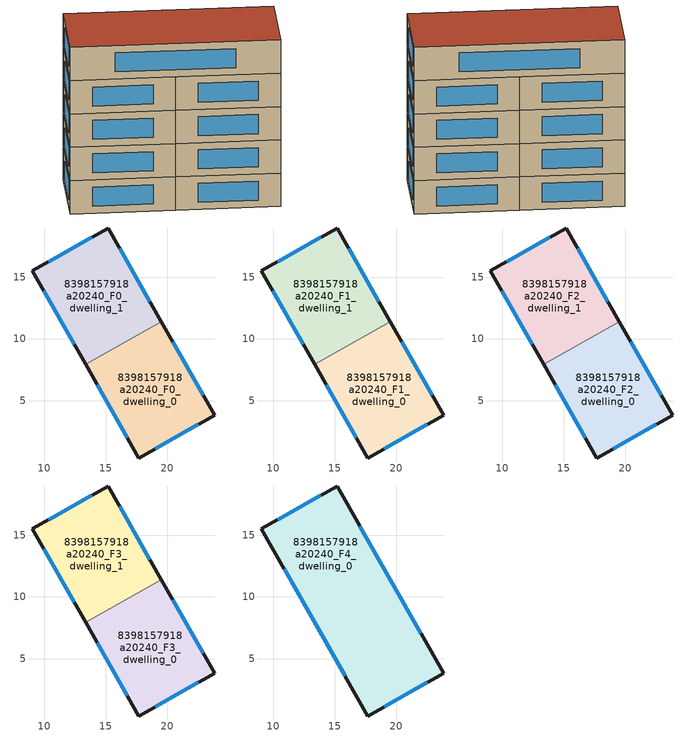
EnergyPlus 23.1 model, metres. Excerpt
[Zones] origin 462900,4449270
8398157918a20240_F0_dwelling_0
 floor ground (EU_floor_Construction): 19.5,11.41 23.82,3.8 17.68,0.35 13.38,7.93 z0
 wall outside (EU_wall_Construction): 13.38,7.93 17.68,0.35 23.82,3.8 19.5,11.41 z0:3
 wall to 8398157918a20240_F0_dwelling_1 (EU_wall_Construction): 19.5,11.41 13.38,7.93 z0:3
 window (EU_Window_Construction): 22.9,5.43 20.43,9.78 / 19,1.09 22.51,3.06 / 14.3,6.3 16.76,1.97 z0.64:2.36
8398157918a20240_F0_dwelling_1
 floor ground (EU_floor_Construction): 15.2,18.99 19.5,11.41 13.38,7.93 9.06,15.53 z0
 wall outside (EU_wall_Construction): 19.5,11.41 15.2,18.99 9.06,15.53 13.38,7.93 z0:3
 window (EU_Window_Construction): 13.88,18.25 10.37,16.27 / 18.58,13.03 16.12,17.36 / 9.98,13.9 12.45,9.56 z0.64:2.36
8398157918a20240_F1_dwelling_0
 floor to 8398157918a20240_F0_dwelling_0 (EU_floor_Construction): 19.5,11.41 23.82,3.8 17.68,0.35 13.38,7.93 z3
 wall outside (EU_wall_Construction): 13.38,7.93 17.68,0.35 23.82,3.8 19.5,11.41 z3:6
 wall to 8398157918a20240_F1_dwelling_1 (EU_wall_Construction): 19.5,11.41 13.38,7.93 z3:6
 window (EU_Window_Construction): 22.9,5.43 20.43,9.78 / 19,1.09 22.51,3.06 / 14.3,6.3 16.76,1.97 z3.64:5.36
8398157918a20240_F1_dwelling_1
 floor to 8398157918a20240_F0_dwelling_1 (EU_floor_Construction): 15.2,18.99 19.5,11.41 13.38,7.93 9.06,15.53 z3
 wall outside (EU_wall_Construction): 19.5,11.41 15.2,18.99 9.06,15.53 13.38,7.93 z3:6
 window (EU_Window_Construction): 13.88,18.25 10.37,16.27 / 18.58,13.03 16.12,17.36 / 9.98,13.9 12.45,9.56 z3.64:5.36
8398157918a20240_F2_dwelling_0
 floor to 8398157918a20240_F1_dwelling_0 (EU_floor_Construction): 19.5,11.41 23.82,3.8 17.68,0.35 13.38,7.93 z6
 wall outside (EU_wall_Construction): 13.38,7.93 17.68,0.35 23.82,3.8 19.5,11.41 z6:9
 wall to 8398157918a20240_F2_dwelling_1 (EU_wall_Construction): 19.5,11.41 13.38,7.93 z6:9
 window (EU_Window_Construction): 22.9,5.43 20.43,9.78 / 19,1.09 22.51,3.06 / 14.3,6.3 16.76,1.97 z6.64:8.36
8398157918a20240_F2_dwelling_1
 floor to 8398157918a20240_F1_dwelling_1 (EU_floor_Construction): 15.2,18.99 19.5,11.41 13.38,7.93 9.06,15.53 z6
 wall outside (EU_wall_Construction): 19.5,11.41 15.2,18.99 9.06,15.53 13.38,7.93 z6:9
 window (EU_Window_Construction): 13.88,18.25 10.37,16.27 / 18.58,13.03 16.12,17.36 / 9.98,13.9 12.45,9.56 z6.64:8.36
8398157918a20240_F3_dwelling_0
 floor to 8398157918a20240_F2_dwelling_0 (EU_floor_Construction): 19.5,11.41 23.82,3.8 17.68,0.35 13.38,7.93 z9
 wall outside (EU_wall_Construction): 13.38,7.93 17.68,0.35 23.82,3.8 19.5,11.41 z9:12
 wall to 8398157918a20240_F3_dwelling_1 (EU_wall_Construction): 19.5,11.41 13.38,7.93 z9:12
 window (EU_Window_Construction): 22.9,5.43 20.43,9.78 / 19,1.09 22.51,3.06 / 14.3,6.3 16.76,1.97 z9.64:11.36
8398157918a20240_F3_dwelling_1
 floor to 8398157918a20240_F2_dwelling_1 (EU_floor_Construction): 15.2,18.99 19.5,11.41 13.38,7.93 9.06,15.53 z9
 wall outside (EU_wall_Construction): 19.5,11.41 15.2,18.99 9.06,15.53 13.38,7.93 z9:12
 window (EU_Window_Construction): 13.88,18.25 10.37,16.27 / 18.58,13.03 16.12,17.36 / 9.98,13.9 12.45,9.56 z9.64:11.36
8398157918a20240_F4_dwelling_0
 floor to 8398157918a20240_F3_dwelling_0 (EU_floor_Construction): 19.5,11.41 23.82,3.8 17.68,0.35 13.38,7.93 z12
 floor to 8398157918a20240_F3_dwelling_1 (EU_floor_Construction): 15.2,18.99 19.5,11.41 13.38,7.93 9.06,15.53 z12
 wall outside (EU_wall_Construction): 15.2,18.99 9.06,15.53 17.68,0.35 23.82,3.8 15.2,18.99 z12:15
 window (EU_Window_Construction): 13.88,18.25 10.37,16.27 / 21.97,7.06 17.04,15.73 / 19,1.09 22.51,3.06 / 10.91,12.28 15.84,3.6 z12.64:14.36
 roof outside (EU_roof_Construction): 23.82,3.8 15.2,18.99 9.06,15.53 17.68,0.35 z15
[Building]
EU S2 Campaign: North Axis=0; Terrain=City; Solar Distribution=FullExterior
[Site:Location]
Yerevan-Zvartnots.Intl.AP: Latitude=40.15; Longitude=44.383; Time Zone=4; Elevation=854
[SizingPeriod:WeatherFileDays]
AnnualSizingPeriod: Begin Month=1; Begin Day of Month=1; End Month=12; End Day of Month=31; Day of Week for Start Day=Monday; Use Weather File Daylight Saving Period=No; Use Weather File Rain and Snow Indicators=No
[MATERIAL]
EU_InternalMass_Material: Roughness=MediumRough; Thickness=0.1; Conductivity=1; Density=1800; Specific Heat=900; Thermal Absorptance=0.9; Solar Absorptance=0.7; Visible Absorptance=0.7
[MATERIAL:NOMASS] Roughness=MediumRough; Thermal Absorptance=0.9; Solar Absorptance=0.7; Visible Absorptance=0.7
Name | Thermal Resistance
EU_wall_NoMass | 1.05043
EU_roof_NoMass | 1.45357
EU_floor_NoMass | 0.478065
[WINDOWMATERIAL:SIMPLEGLAZINGSYSTEM]
EU_Window_SimpleGlazing: UFactor=2.5566; Solar Heat Gain Coefficient=0.75; Visible Transmittance=0.75
[CONSTRUCTION]
EU_wall_Construction: EU_wall_NoMass
EU_roof_Construction: EU_roof_NoMass
EU_floor_Construction: EU_floor_NoMass
EU_Window_Construction: EU_Window_SimpleGlazing
EU_InternalMass_Construction: EU_InternalMass_Material
[ZONE] Type=1; Multiplier=1; Ceiling Height=autocalculate; Floor Area=autocalculate; Part of Total Floor Area=Yes
Name | Volume
8398157918a20240_F0_dwelling_0; 8398157918a20240_F1_dwelling_0; 8398157918a20240_F2_dwelling_0; 8398157918a20240_F3_dwelling_0 | 184.464
8398157918a20240_F4_dwelling_0 | 368.933
8398157918a20240_F0_dwelling_1; 8398157918a20240_F1_dwelling_1; 8398157918a20240_F2_dwelling_1; 8398157918a20240_F3_dwelling_1 | 184.483
[INTERNALMASS] Construction=EU_InternalMass_Construction
Name | Zone or ZoneList | Surface Area
8398157918a20240_F0_dwelling_0_EU_InternalMass | 8398157918a20240_F0_dwelling_0 | 61.4881
8398157918a20240_F0_dwelling_1_EU_InternalMass | 8398157918a20240_F0_dwelling_1 | 61.4942
8398157918a20240_F1_dwelling_0_EU_InternalMass | 8398157918a20240_F1_dwelling_0 | 61.4881
8398157918a20240_F1_dwelling_1_EU_InternalMass | 8398157918a20240_F1_dwelling_1 | 61.4942
8398157918a20240_F2_dwelling_0_EU_InternalMass | 8398157918a20240_F2_dwelling_0 | 61.4881
8398157918a20240_F2_dwelling_1_EU_InternalMass | 8398157918a20240_F2_dwelling_1 | 61.4942
8398157918a20240_F3_dwelling_0_EU_InternalMass | 8398157918a20240_F3_dwelling_0 | 61.4881
8398157918a20240_F3_dwelling_1_EU_InternalMass | 8398157918a20240_F3_dwelling_1 | 61.4942
8398157918a20240_F4_dwelling_0_EU_InternalMass | 8398157918a20240_F4_dwelling_0 | 122.977
[OTHEREQUIPMENT] Fuel Type=Electricity; Design Level Calculation Method=Watts/Area; Power per Zone Floor Area=1; Fraction Latent=0; Fraction Radiant=0; Fraction Lost=0; Carbon Dioxide Generation Rate=0; EndUse Subcategory=EU_Step8_InternalGains
Name | Zone or ZoneList or Space or SpaceList | Schedule
EU_Step8_InternalGain_8398157918a20240_F0_dwelling_0_f000 | 8398157918a20240_F0_dwelling_0 | EU_Step8_GainSchedule_8398157918a20240_F0_dwelling_0_f000
EU_Step8_InternalGain_8398157918a20240_F0_dwelling_1_f000 | 8398157918a20240_F0_dwelling_1 | EU_Step8_GainSchedule_8398157918a20240_F0_dwelling_1_f000
EU_Step8_InternalGain_8398157918a20240_F1_dwelling_0_f000 | 8398157918a20240_F1_dwelling_0 | EU_Step8_GainSchedule_8398157918a20240_F1_dwelling_0_f000
EU_Step8_InternalGain_8398157918a20240_F1_dwelling_1_f000 | 8398157918a20240_F1_dwelling_1 | EU_Step8_GainSchedule_8398157918a20240_F1_dwelling_1_f000
EU_Step8_InternalGain_8398157918a20240_F2_dwelling_0_f000 | 8398157918a20240_F2_dwelling_0 | EU_Step8_GainSchedule_8398157918a20240_F2_dwelling_0_f000
EU_Step8_InternalGain_8398157918a20240_F2_dwelling_1_f000 | 8398157918a20240_F2_dwelling_1 | EU_Step8_GainSchedule_8398157918a20240_F2_dwelling_1_f000
EU_Step8_InternalGain_8398157918a20240_F3_dwelling_0_f000 | 8398157918a20240_F3_dwelling_0 | EU_Step8_GainSchedule_8398157918a20240_F3_dwelling_0_f000
EU_Step8_InternalGain_8398157918a20240_F3_dwelling_1_f000 | 8398157918a20240_F3_dwelling_1 | EU_Step8_GainSchedule_8398157918a20240_F3_dwelling_1_f000
EU_Step8_InternalGain_8398157918a20240_F4_dwelling_0_f000 | 8398157918a20240_F4_dwelling_0 | EU_Step8_GainSchedule_8398157918a20240_F4_dwelling_0_f000
[ZONEVENTILATION:DESIGNFLOWRATE] Schedule=EU_AlwaysOn; Design Flow Rate Calculation Method=AirChanges/Hour; Air Changes per Hour=0.557805; Ventilation Type=Natural; Fan Pressure Rise=0; Fan Total Efficiency=1; Constant Term Coefficient=1; Temperature Term Coefficient=0; Velocity Term Coefficient=0; Velocity Squared Term Coefficient=0; Minimum Indoor Temperature=-100; Maximum Indoor Temperature=100; Delta Temperature=-100; Minimum Outdoor Temperature=-100; Maximum Outdoor Temperature=100; Maximum Wind Speed=40
Name | Zone or ZoneList or Space or SpaceList
EU_ConstantAir_8398157918a20240_F0_dwelling_0 | 8398157918a20240_F0_dwelling_0
EU_ConstantAir_8398157918a20240_F0_dwelling_1 | 8398157918a20240_F0_dwelling_1
EU_ConstantAir_8398157918a20240_F1_dwelling_0 | 8398157918a20240_F1_dwelling_0
EU_ConstantAir_8398157918a20240_F1_dwelling_1 | 8398157918a20240_F1_dwelling_1
EU_ConstantAir_8398157918a20240_F2_dwelling_0 | 8398157918a20240_F2_dwelling_0
EU_ConstantAir_8398157918a20240_F2_dwelling_1 | 8398157918a20240_F2_dwelling_1
EU_ConstantAir_8398157918a20240_F3_dwelling_0 | 8398157918a20240_F3_dwelling_0
EU_ConstantAir_8398157918a20240_F3_dwelling_1 | 8398157918a20240_F3_dwelling_1
EU_ConstantAir_8398157918a20240_F4_dwelling_0 | 8398157918a20240_F4_dwelling_0
[HVACTEMPLATE:THERMOSTAT] Constant Heating Setpoint=20; Constant Cooling Setpoint=50
EU_HeatOnly_8398157918a20240_F0_dwelling_0; EU_HeatOnly_8398157918a20240_F0_dwelling_1; EU_HeatOnly_8398157918a20240_F1_dwelling_0; EU_HeatOnly_8398157918a20240_F1_dwelling_1; EU_HeatOnly_8398157918a20240_F2_dwelling_0; EU_HeatOnly_8398157918a20240_F2_dwelling_1; EU_HeatOnly_8398157918a20240_F3_dwelling_0; EU_HeatOnly_8398157918a20240_F3_dwelling_1; EU_HeatOnly_8398157918a20240_F4_dwelling_0
[HVACTEMPLATE:ZONE:IDEALLOADSAIRSYSTEM] System Availability Schedule=EU_AlwaysOn; Maximum Heating Supply Air Temperature=50; Minimum Cooling Supply Air Temperature=13; Maximum Heating Supply Air Humidity Ratio=0.0156; Minimum Cooling Supply Air Humidity Ratio=0.0077; Heating Limit=NoLimit; Cooling Limit=NoLimit; Heating Availability Schedule=EU_AlwaysOn; Cooling Availability Schedule=EU_CoolingOff; Dehumidification Control Type=ConstantSensibleHeatRatio; Cooling Sensible Heat Ratio=0.7; Dehumidification Setpoint=60; Humidification Control Type=None; Humidification Setpoint=30; Outdoor Air Method=None; Outdoor Air Flow Rate per Person=0.00944; Outdoor Air Flow Rate per Zone Floor Area=0; Outdoor Air Flow Rate per Zone=0; Demand Controlled Ventilation Type=None; Outdoor Air Economizer Type=NoEconomizer; Heat Recovery Type=None; Sensible Heat Recovery Effectiveness=0.7; Latent Heat Recovery Effectiveness=0.65
Name | Template Thermostat
8398157918a20240_F0_dwelling_0 | EU_HeatOnly_8398157918a20240_F0_dwelling_0
8398157918a20240_F0_dwelling_1 | EU_HeatOnly_8398157918a20240_F0_dwelling_1
8398157918a20240_F1_dwelling_0 | EU_HeatOnly_8398157918a20240_F1_dwelling_0
8398157918a20240_F1_dwelling_1 | EU_HeatOnly_8398157918a20240_F1_dwelling_1
8398157918a20240_F2_dwelling_0 | EU_HeatOnly_8398157918a20240_F2_dwelling_0
8398157918a20240_F2_dwelling_1 | EU_HeatOnly_8398157918a20240_F2_dwelling_1
8398157918a20240_F3_dwelling_0 | EU_HeatOnly_8398157918a20240_F3_dwelling_0
8398157918a20240_F3_dwelling_1 | EU_HeatOnly_8398157918a20240_F3_dwelling_1
8398157918a20240_F4_dwelling_0 | EU_HeatOnly_8398157918a20240_F4_dwelling_0
[SIZING:ZONE] Zone Cooling Design Supply Air Temperature Input Method=SupplyAirTemperature; Zone Cooling Design Supply Air Temperature=13; Zone Heating Design Supply Air Temperature Input Method=SupplyAirTemperature; Zone Heating Design Supply Air Temperature=50; Zone Cooling Design Supply Air Humidity Ratio=0.008; Zone Heating Design Supply Air Humidity Ratio=0.008; Cooling Design Air Flow Method=DesignDay; Cooling Design Air Flow Rate=0; Cooling Minimum Air Flow per Zone Floor Area=0.000762; Cooling Minimum Air Flow=0; Cooling Minimum Air Flow Fraction=0.2; Heating Design Air Flow Method=DesignDay; Heating Design Air Flow Rate=0; Heating Maximum Air Flow per Zone Floor Area=0.002032; Heating Maximum Air Flow=0.141576; Heating Maximum Air Flow Fraction=0.3; Account for Dedicated Outdoor Air System=No; Dedicated Outdoor Air System Control Strategy=NeutralSupplyAir; Dedicated Outdoor Air Low Setpoint Temperature for Design=autosize; Dedicated Outdoor Air High Setpoint Temperature for Design=autosize; Zone Load Sizing Method=Sensible Load Only No Latent Load; Zone Latent Cooling Design Supply Air Humidity Ratio Input Method=HumidityRatioDifference; Zone Cooling Design Supply Air Humidity Ratio Difference=0.005; Zone Latent Heating Design Supply Air Humidity Ratio Input Method=HumidityRatioDifference; Zone Humidification Design Supply Air Humidity Ratio Difference=0.005
8398157918a20240_F0_dwelling_0; 8398157918a20240_F0_dwelling_1; 8398157918a20240_F1_dwelling_0; 8398157918a20240_F1_dwelling_1; 8398157918a20240_F2_dwelling_0; 8398157918a20240_F2_dwelling_1; 8398157918a20240_F3_dwelling_0; 8398157918a20240_F3_dwelling_1; 8398157918a20240_F4_dwelling_0
[SCHEDULE:CONSTANT]
Name | Hourly Value
EU_AlwaysOn | 1
EU_CoolingOff | 0
[SCHEDULE:FILE] Column Number=1; Rows to Skip at Top=0; Number of Hours of Data=8760; Column Separator=Comma; Interpolate to Timestep=No; Minutes per Item=60; Adjust Schedule for Daylight Savings=Yes
Name | File
EU_Step8_GainSchedule_8398157918a20240_F0_dwelling_0_f000 | ../../schedules/8398157918a20240/8398157918a20240_F0_dwelling_0_f000_gain.csv
EU_Step8_GainSchedule_8398157918a20240_F0_dwelling_1_f000 | ../../schedules/8398157918a20240/8398157918a20240_F0_dwelling_1_f000_gain.csv
EU_Step8_GainSchedule_8398157918a20240_F1_dwelling_0_f000 | ../../schedules/8398157918a20240/8398157918a20240_F1_dwelling_0_f000_gain.csv
EU_Step8_GainSchedule_8398157918a20240_F1_dwelling_1_f000 | ../../schedules/8398157918a20240/8398157918a20240_F1_dwelling_1_f000_gain.csv
EU_Step8_GainSchedule_8398157918a20240_F2_dwelling_0_f000 | ../../schedules/8398157918a20240/8398157918a20240_F2_dwelling_0_f000_gain.csv
EU_Step8_GainSchedule_8398157918a20240_F2_dwelling_1_f000 | ../../schedules/8398157918a20240/8398157918a20240_F2_dwelling_1_f000_gain.csv
EU_Step8_GainSchedule_8398157918a20240_F3_dwelling_0_f000 | ../../schedules/8398157918a20240/8398157918a20240_F3_dwelling_0_f000_gain.csv
EU_Step8_GainSchedule_8398157918a20240_F3_dwelling_1_f000 | ../../schedules/8398157918a20240/8398157918a20240_F3_dwelling_1_f000_gain.csv
EU_Step8_GainSchedule_8398157918a20240_F4_dwelling_0_f000 | ../../schedules/8398157918a20240/8398157918a20240_F4_dwelling_0_f000_gain.csv
